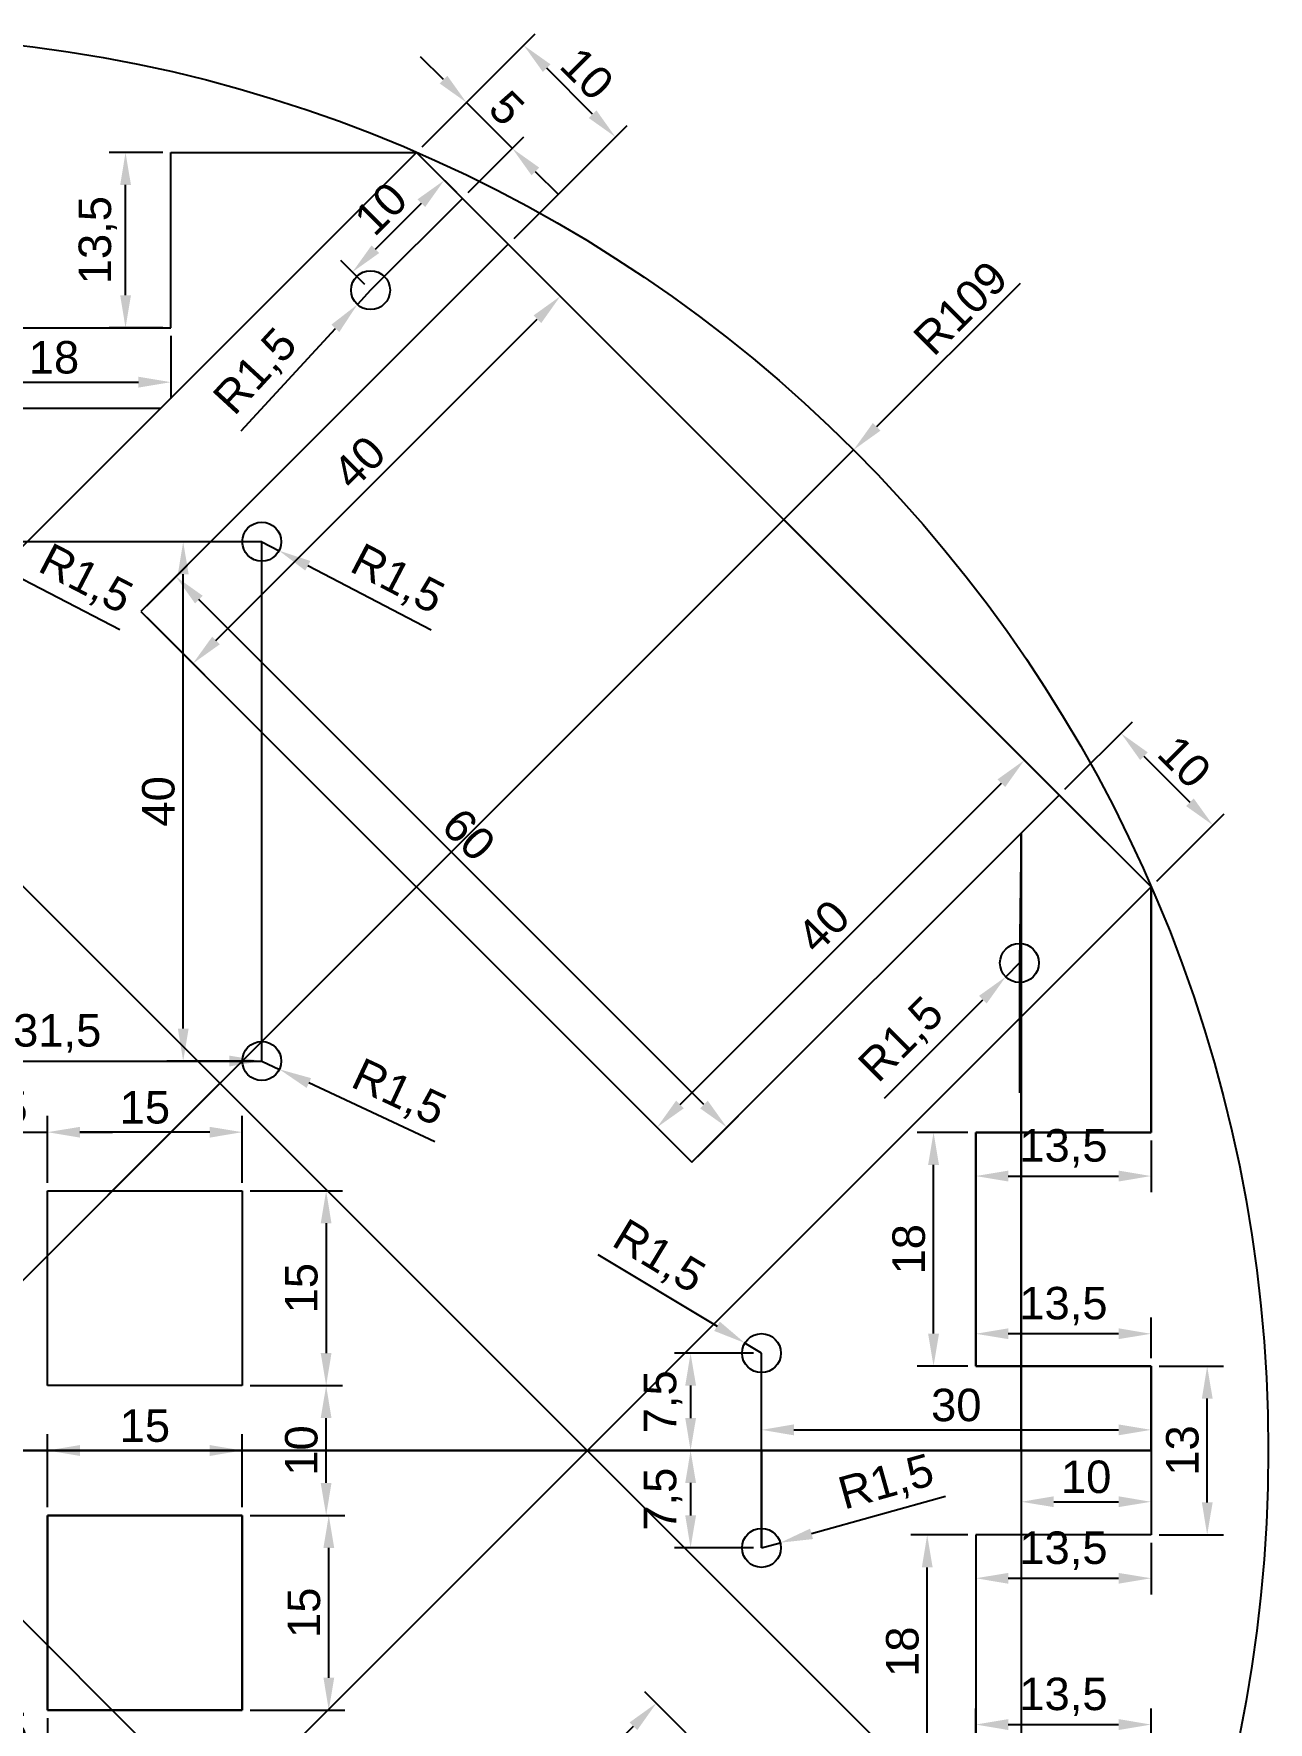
# Model space of a CAD drawing. Header units: millimetres. Extents: x -109 to 109, y -109 to 117.
# Drawn here: x 13.9 to 109, y -20.9 to 109.1 of the extents above; entities that cross this region are included whole.
import ezdxf

# ---------------------------------------------------------------- set-up
doc = ezdxf.new("R2010")
doc.units = ezdxf.units.MM
for name, color, linetype in [('Annotation', 2, 'Continuous'), ('Final', 1, 'Continuous'), ('Holes', 4, 'Continuous'), ('Plate', 7, 'Continuous')]:
    doc.layers.add(name, color=color, linetype=linetype)
doc.styles.get("Standard").update_dxf_attribs({"font": 'arial.ttf'})
doc.dimstyles.new('ISO-25', dxfattribs={"dimtxt": 2.5, "dimasz": 2.5, "dimexe": 1.25, "dimexo": 0.625, "dimtad": 1, "dimtxsty": 'Standard', "dimcen": 2.5, "dimadec": 0, "dimazin": 0, "dimtfac": 1, "dimtmove": 0, "dimatfit": 3, "dimfxl": 1, "dimarcsym": 0})

# ---------------------------------------------------------------- blocks, each defined once
blk = doc.blocks.new('*D1')
at = {"layer": 'Annotation', "color": 0, "lineweight": -2, "transparency": 16777216}
for p, q in [((85.86, -6.5), (81.49, -6.5)), ((82.74, -22), (82.74, -9)), ((85.86, -24.5), (81.49, -24.5))]:
    blk.add_line(p, q, dxfattribs=at)
at = {"layer": 'Annotation', "color": 0, "transparency": 16777216}
for points in [[(82.33, -9), (83.16, -9), (82.74, -6.5)], [(82.33, -22), (83.16, -22), (82.74, -24.5)]]:
    blk.add_solid(points, dxfattribs=at)
at = {"layer": 'Defpoints', "color": 0, "transparency": 16777216}
for p in [(82.74, -6.5), (86.48, -6.5), (86.48, -24.5)]:
    blk.add_point(p, dxfattribs=at)
at = {"layer": 'Annotation', "color": 0, "transparency": 16777216, "insert": (80.84, -15.5), "char_height": 2.5, "attachment_point": 5, "rotation": 90}
blk.add_mtext('18', dxfattribs=at)
blk = doc.blocks.new('*D2')
at = {"layer": 'Annotation', "color": 0, "lineweight": -2, "transparency": 16777216}
for p, q in [((86.48, -23.88), (86.48, -19.86)), ((99.98, -23.88), (99.98, -19.86)), ((88.98, -21.11), (97.48, -21.11))]:
    blk.add_line(p, q, dxfattribs=at)
at = {"layer": 'Annotation', "color": 0, "transparency": 16777216}
for points in [[(88.98, -20.69), (88.98, -21.53), (86.48, -21.11)], [(97.48, -20.69), (97.48, -21.53), (99.98, -21.11)]]:
    blk.add_solid(points, dxfattribs=at)
at = {"layer": 'Defpoints', "color": 0, "transparency": 16777216}
for p in [(99.98, -21.11), (86.48, -24.5), (99.98, -24.5)]:
    blk.add_point(p, dxfattribs=at)
at = {"layer": 'Annotation', "color": 0, "transparency": 16777216, "insert": (93.23, -18.98), "char_height": 2.5, "attachment_point": 5}
blk.add_mtext('13,5', dxfattribs=at)
blk = doc.blocks.new('*D3')
at = {"layer": 'Annotation', "color": 0, "lineweight": -2, "transparency": 16777216}
for p, q in [((86.48, -7.12), (86.48, -11.09)), ((99.98, -7.12), (99.98, -11.09)), ((88.98, -9.84), (97.48, -9.84))]:
    blk.add_line(p, q, dxfattribs=at)
at = {"layer": 'Annotation', "color": 0, "transparency": 16777216}
for points in [[(88.98, -9.43), (88.98, -10.26), (86.48, -9.84)], [(97.48, -9.43), (97.48, -10.26), (99.98, -9.84)]]:
    blk.add_solid(points, dxfattribs=at)
at = {"layer": 'Defpoints', "color": 0, "transparency": 16777216}
for p in [(86.48, -6.5), (99.98, -6.5), (99.98, -9.84)]:
    blk.add_point(p, dxfattribs=at)
at = {"layer": 'Annotation', "color": 0, "transparency": 16777216, "insert": (93.23, -7.72), "char_height": 2.5, "attachment_point": 5}
blk.add_mtext('13,5', dxfattribs=at)
blk = doc.blocks.new('*D4')
at = {"layer": 'Annotation', "color": 0, "lineweight": -2, "transparency": 16777216}
for p, q in [((100.61, 6.5), (105.55, 6.5)), ((104.3, -4), (104.3, 4)), ((100.61, -6.5), (105.55, -6.5))]:
    blk.add_line(p, q, dxfattribs=at)
at = {"layer": 'Annotation', "color": 0, "transparency": 16777216}
for points in [[(103.89, 4), (104.72, 4), (104.3, 6.5)], [(103.89, -4), (104.72, -4), (104.3, -6.5)]]:
    blk.add_solid(points, dxfattribs=at)
at = {"layer": 'Defpoints', "color": 0, "transparency": 16777216}
for p in [(99.98, 6.5), (104.3, 6.5), (99.98, -6.5)]:
    blk.add_point(p, dxfattribs=at)
at = {"layer": 'Annotation', "color": 0, "transparency": 16777216, "insert": (102.4, 0), "char_height": 2.5, "attachment_point": 5, "rotation": 90}
blk.add_mtext('13', dxfattribs=at)
blk = doc.blocks.new('*D5')
at = {"layer": 'Annotation', "color": 0, "lineweight": -2, "transparency": 16777216}
for p, q in [((86.48, 7.12), (86.48, 10.24)), ((99.98, 7.12), (99.98, 10.24)), ((97.48, 8.99), (88.98, 8.99))]:
    blk.add_line(p, q, dxfattribs=at)
at = {"layer": 'Annotation', "color": 0, "transparency": 16777216}
for points in [[(88.98, 9.41), (88.98, 8.58), (86.48, 8.99)], [(97.48, 9.41), (97.48, 8.58), (99.98, 8.99)]]:
    blk.add_solid(points, dxfattribs=at)
at = {"layer": 'Defpoints', "color": 0, "transparency": 16777216}
for p in [(86.48, 8.99), (86.48, 6.5), (99.98, 6.5)]:
    blk.add_point(p, dxfattribs=at)
at = {"layer": 'Annotation', "color": 0, "transparency": 16777216, "insert": (93.23, 11.12), "char_height": 2.5, "attachment_point": 5}
blk.add_mtext('13,5', dxfattribs=at)
blk = doc.blocks.new('*D6')
at = {"layer": 'Annotation', "color": 0, "lineweight": -2, "transparency": 16777216}
for p, q in [((85.86, 24.5), (81.98, 24.5)), ((83.23, 9), (83.23, 22)), ((85.86, 6.5), (81.98, 6.5))]:
    blk.add_line(p, q, dxfattribs=at)
at = {"layer": 'Annotation', "color": 0, "transparency": 16777216}
for points in [[(82.81, 22), (83.65, 22), (83.23, 24.5)], [(82.81, 9), (83.65, 9), (83.23, 6.5)]]:
    blk.add_solid(points, dxfattribs=at)
at = {"layer": 'Defpoints', "color": 0, "transparency": 16777216}
for p in [(83.23, 24.5), (86.48, 24.5), (86.48, 6.5)]:
    blk.add_point(p, dxfattribs=at)
at = {"layer": 'Annotation', "color": 0, "transparency": 16777216, "insert": (81.33, 15.5), "char_height": 2.5, "attachment_point": 5, "rotation": 90}
blk.add_mtext('18', dxfattribs=at)
blk = doc.blocks.new('*D7')
at = {"layer": 'Annotation', "color": 0, "lineweight": -2, "transparency": 16777216}
for p, q in [((86.48, 23.88), (86.48, 19.89)), ((99.98, 23.88), (99.98, 19.89)), ((88.98, 21.14), (97.48, 21.14))]:
    blk.add_line(p, q, dxfattribs=at)
at = {"layer": 'Annotation', "color": 0, "transparency": 16777216}
for points in [[(88.98, 21.56), (88.98, 20.72), (86.48, 21.14)], [(97.48, 21.56), (97.48, 20.72), (99.98, 21.14)]]:
    blk.add_solid(points, dxfattribs=at)
at = {"layer": 'Defpoints', "color": 0, "transparency": 16777216}
for p in [(86.48, 24.5), (99.98, 24.5), (99.98, 21.14)]:
    blk.add_point(p, dxfattribs=at)
at = {"layer": 'Annotation', "color": 0, "transparency": 16777216, "insert": (93.23, 23.27), "char_height": 2.5, "attachment_point": 5}
blk.add_mtext('13,5', dxfattribs=at)
blk = doc.blocks.new('*D8')
at = {"layer": 'Annotation', "color": 0, "lineweight": -2, "transparency": 16777216}
for p, q in [((64.18, -21.76), (61.01, -18.58)), ((42.45, -38.91), (60.12, -21.23)), ((42.97, -42.97), (39.79, -39.79))]:
    blk.add_line(p, q, dxfattribs=at)
at = {"layer": 'Annotation', "color": 0, "transparency": 16777216}
for points in [[(59.83, -20.94), (60.42, -21.53), (61.89, -19.46)], [(42.15, -38.61), (42.74, -39.2), (40.68, -40.68)]]:
    blk.add_solid(points, dxfattribs=at)
at = {"layer": 'Defpoints', "color": 0, "transparency": 16777216}
for p in [(61.89, -19.46), (64.63, -22.2), (43.41, -43.41)]:
    blk.add_point(p, dxfattribs=at)
at = {"layer": 'Annotation', "color": 0, "transparency": 16777216, "insert": (49.94, -28.73), "char_height": 2.5, "attachment_point": 5, "rotation": 45}
blk.add_mtext('30', dxfattribs=at)
blk = doc.blocks.new('*D14')
at = {"layer": 'Annotation', "color": 0, "lineweight": -2, "transparency": 16777216}
for p, q in [((89.9, 89.9), (78.84, 78.84)), ((0, 0), (77.07, 77.07))]:
    blk.add_line(p, q, dxfattribs=at)
at = {"layer": 'Annotation', "color": 0, "transparency": 16777216}
blk.add_solid([(78.55, 79.14), (79.14, 78.55), (77.07, 77.07)], dxfattribs=at)
at = {"layer": 'Defpoints', "color": 0, "transparency": 16777216}
for p in [(77.07, 77.07), (0, 0)]:
    blk.add_point(p, dxfattribs=at)
at = {"layer": 'Annotation', "color": 0, "transparency": 16777216, "insert": (85.31, 88), "char_height": 2.5, "attachment_point": 5, "rotation": 45}
blk.add_mtext('R109', dxfattribs=at)
blk = doc.blocks.new('*D30')
at = {"layer": 'Annotation', "color": 0, "lineweight": -2, "transparency": 16777216}
for p, q in [((23.88, 99.98), (19.76, 99.98)), ((21.01, 88.98), (21.01, 97.48)), ((23.88, 86.48), (19.76, 86.48))]:
    blk.add_line(p, q, dxfattribs=at)
at = {"layer": 'Annotation', "color": 0, "transparency": 16777216}
for points in [[(20.6, 97.48), (21.43, 97.48), (21.01, 99.98)], [(20.6, 88.98), (21.43, 88.98), (21.01, 86.48)]]:
    blk.add_solid(points, dxfattribs=at)
at = {"layer": 'Defpoints', "color": 0, "transparency": 16777216}
for p in [(21.01, 99.98), (24.5, 99.98), (24.5, 86.48)]:
    blk.add_point(p, dxfattribs=at)
at = {"layer": 'Annotation', "color": 0, "transparency": 16777216, "insert": (18.88, 93.23), "char_height": 2.5, "attachment_point": 5, "rotation": 90}
blk.add_mtext('13,5', dxfattribs=at)
blk = doc.blocks.new('*D31')
at = {"layer": 'Annotation', "color": 0, "lineweight": -2, "transparency": 16777216}
for p, q in [((6.5, 85.86), (6.5, 81.04)), ((24.5, 85.86), (24.5, 81.04)), ((9, 82.29), (22, 82.29))]:
    blk.add_line(p, q, dxfattribs=at)
at = {"layer": 'Annotation', "color": 0, "transparency": 16777216}
for points in [[(9, 82.71), (9, 81.87), (6.5, 82.29)], [(22, 82.71), (22, 81.87), (24.5, 82.29)]]:
    blk.add_solid(points, dxfattribs=at)
at = {"layer": 'Defpoints', "color": 0, "transparency": 16777216}
for p in [(6.5, 86.48), (24.5, 86.48), (24.5, 82.29)]:
    blk.add_point(p, dxfattribs=at)
at = {"layer": 'Annotation', "color": 0, "transparency": 16777216, "insert": (15.5, 84.19), "char_height": 2.5, "attachment_point": 5}
blk.add_mtext('18', dxfattribs=at)
blk = doc.blocks.new('*D35')
at = {"layer": 'Annotation', "color": 0, "lineweight": -2, "transparency": 16777216}
for p, q in [((45.49, 105.6), (43.72, 107.36)), ((43.85, 100.42), (48.14, 104.71)), ((47.26, 103.83), (50.8, 100.29)), ((47.39, 96.89), (51.68, 101.18)), ((52.56, 98.53), (54.33, 96.76))]:
    blk.add_line(p, q, dxfattribs=at)
at = {"layer": 'Annotation', "color": 0, "transparency": 16777216}
for points in [[(45.79, 105.89), (45.2, 105.3), (47.26, 103.83)], [(52.86, 98.82), (52.27, 98.23), (50.8, 100.29)]]:
    blk.add_solid(points, dxfattribs=at)
at = {"layer": 'Defpoints', "color": 0, "transparency": 16777216}
for p in [(50.8, 100.29), (43.41, 99.98), (46.95, 96.45)]:
    blk.add_point(p, dxfattribs=at)
at = {"layer": 'Annotation', "color": 0, "transparency": 16777216, "insert": (50.37, 103.4), "char_height": 2.5, "attachment_point": 5, "rotation": 315}
blk.add_mtext('5', dxfattribs=at)
blk = doc.blocks.new('*D36')
at = {"layer": 'Annotation', "color": 0, "lineweight": -2, "transparency": 16777216}
for p, q in [((46.51, 96.89), (44.67, 98.72)), ((40.25, 92.54), (43.79, 96.07)), ((39.44, 89.82), (37.6, 91.65))]:
    blk.add_line(p, q, dxfattribs=at)
at = {"layer": 'Annotation', "color": 0, "transparency": 16777216}
for points in [[(43.49, 96.37), (44.08, 95.78), (45.55, 97.84)], [(39.96, 92.83), (40.55, 92.24), (38.48, 90.77)]]:
    blk.add_solid(points, dxfattribs=at)
at = {"layer": 'Defpoints', "color": 0, "transparency": 16777216}
for p in [(45.55, 97.84), (46.95, 96.45), (39.88, 89.37)]:
    blk.add_point(p, dxfattribs=at)
at = {"layer": 'Annotation', "color": 0, "transparency": 16777216, "insert": (40.67, 95.65), "char_height": 2.5, "attachment_point": 5, "rotation": 45}
blk.add_mtext('10', dxfattribs=at)
blk = doc.blocks.new('*D37')
at = {"layer": 'Annotation', "color": 0, "lineweight": -2, "transparency": 16777216}
for p, q in [((22.64, 65.07), (25.77, 68.2)), ((65.54, 26.65), (26.65, 65.54)), ((65.07, 22.64), (68.2, 25.77))]:
    blk.add_line(p, q, dxfattribs=at)
at = {"layer": 'Annotation', "color": 0, "transparency": 16777216}
for points in [[(26.95, 65.84), (26.36, 65.25), (24.89, 67.31)], [(65.84, 26.95), (65.25, 26.36), (67.31, 24.89)]]:
    blk.add_solid(points, dxfattribs=at)
at = {"layer": 'Defpoints', "color": 0, "transparency": 16777216}
for p in [(24.89, 67.31), (22.2, 64.63), (64.63, 22.2)]:
    blk.add_point(p, dxfattribs=at)
at = {"layer": 'Annotation', "color": 0, "transparency": 16777216, "insert": (47.44, 47.44), "char_height": 2.5, "attachment_point": 5, "rotation": 315}
blk.add_mtext('60', dxfattribs=at)
blk = doc.blocks.new('*D38')
at = {"layer": 'Annotation', "color": 0, "lineweight": -2, "transparency": 16777216}
for p, q in [((92.47, 50.93), (89.34, 54.05)), ((63.71, 26.65), (88.46, 51.4)), ((64.18, 22.64), (61.06, 25.77))]:
    blk.add_line(p, q, dxfattribs=at)
at = {"layer": 'Annotation', "color": 0, "transparency": 16777216}
for points in [[(88.16, 51.7), (88.75, 51.11), (90.22, 53.17)], [(63.41, 26.95), (64, 26.36), (61.94, 24.89)]]:
    blk.add_solid(points, dxfattribs=at)
at = {"layer": 'Defpoints', "color": 0, "transparency": 16777216}
for p in [(90.22, 53.17), (92.91, 50.48), (64.63, 22.2)]:
    blk.add_point(p, dxfattribs=at)
at = {"layer": 'Annotation', "color": 0, "transparency": 16777216, "insert": (74.74, 40.37), "char_height": 2.5, "attachment_point": 5, "rotation": 45}
blk.add_mtext('40', dxfattribs=at)
blk = doc.blocks.new('*D39')
at = {"layer": 'Annotation', "color": 0, "lineweight": -2, "transparency": 16777216}
for p, q in [((50.93, 92.47), (55.37, 88.02)), ((27.97, 62.39), (52.72, 87.14)), ((22.64, 64.18), (27.09, 59.74))]:
    blk.add_line(p, q, dxfattribs=at)
at = {"layer": 'Annotation', "color": 0, "transparency": 16777216}
for points in [[(52.43, 87.43), (53.02, 86.84), (54.49, 88.91)], [(27.68, 62.68), (28.27, 62.1), (26.2, 60.62)]]:
    blk.add_solid(points, dxfattribs=at)
at = {"layer": 'Defpoints', "color": 0, "transparency": 16777216}
for p in [(50.48, 92.91), (54.49, 88.91), (22.2, 64.63)]:
    blk.add_point(p, dxfattribs=at)
at = {"layer": 'Annotation', "color": 0, "transparency": 16777216, "insert": (39, 76.11), "char_height": 2.5, "attachment_point": 5, "rotation": 45}
blk.add_mtext('40', dxfattribs=at)
blk = doc.blocks.new('*D40')
at = {"layer": 'Annotation', "color": 0, "lineweight": -2, "transparency": 16777216}
for p, q in [((93.35, 50.93), (98.55, 56.12)), ((99.43, 53.47), (102.97, 49.94)), ((100.42, 43.85), (105.62, 49.05))]:
    blk.add_line(p, q, dxfattribs=at)
at = {"layer": 'Annotation', "color": 0, "transparency": 16777216}
for points in [[(99.73, 53.77), (99.14, 53.18), (97.67, 55.24)], [(103.26, 50.23), (102.67, 49.64), (104.74, 48.17)]]:
    blk.add_solid(points, dxfattribs=at)
at = {"layer": 'Defpoints', "color": 0, "transparency": 16777216}
for p in [(92.91, 50.48), (104.74, 48.17), (99.98, 43.41)]:
    blk.add_point(p, dxfattribs=at)
at = {"layer": 'Annotation', "color": 0, "transparency": 16777216, "insert": (102.55, 53.05), "char_height": 2.5, "attachment_point": 5, "rotation": 315}
blk.add_mtext('10', dxfattribs=at)
blk = doc.blocks.new('*D41')
at = {"layer": 'Annotation', "color": 0, "lineweight": -2, "transparency": 16777216}
for p, q in [((43.85, 100.42), (52.56, 109.13)), ((56.98, 102.94), (53.44, 106.47)), ((50.93, 93.35), (59.63, 102.06))]:
    blk.add_line(p, q, dxfattribs=at)
at = {"layer": 'Annotation', "color": 0, "transparency": 16777216}
for points in [[(53.74, 106.77), (53.15, 106.18), (51.67, 108.24)], [(57.27, 103.23), (56.68, 102.64), (58.74, 101.17)]]:
    blk.add_solid(points, dxfattribs=at)
at = {"layer": 'Defpoints', "color": 0, "transparency": 16777216}
for p in [(51.67, 108.24), (43.41, 99.98), (50.48, 92.91)]:
    blk.add_point(p, dxfattribs=at)
at = {"layer": 'Annotation', "color": 0, "transparency": 16777216, "insert": (56.55, 106.05), "char_height": 2.5, "attachment_point": 5, "rotation": 315}
blk.add_mtext('10', dxfattribs=at)
blk = doc.blocks.new('*D60')
at = {"layer": 'Annotation', "color": 0, "lineweight": -2, "transparency": 16777216}
for p, q in [((39.88, 89.37), (38.86, 88.27)), ((29.91, 78.55), (37.17, 86.43))]:
    blk.add_line(p, q, dxfattribs=at)
at = {"layer": 'Annotation', "color": 0, "transparency": 16777216}
blk.add_solid([(36.86, 86.72), (37.47, 86.15), (38.86, 88.27)], dxfattribs=at)
at = {"layer": 'Defpoints', "color": 0, "transparency": 16777216}
for p in [(39.88, 89.37), (38.86, 88.27)]:
    blk.add_point(p, dxfattribs=at)
at = {"layer": 'Annotation', "color": 0, "transparency": 16777216, "insert": (31.13, 83.02), "char_height": 2.5, "attachment_point": 5, "rotation": 47.3454}
blk.add_mtext('R1,5', dxfattribs=at)
blk = doc.blocks.new('*D61')
at = {"layer": 'Annotation', "color": 0, "lineweight": -2, "transparency": 16777216}
for p, q in [((15, 20.62), (15, 25.77)), ((30, 20.62), (30, 25.77)), ((27.5, 24.52), (17.5, 24.52))]:
    blk.add_line(p, q, dxfattribs=at)
at = {"layer": 'Annotation', "color": 0, "transparency": 16777216}
for points in [[(17.5, 24.93), (17.5, 24.1), (15, 24.52)], [(27.5, 24.93), (27.5, 24.1), (30, 24.52)]]:
    blk.add_solid(points, dxfattribs=at)
at = {"layer": 'Defpoints', "color": 0, "transparency": 16777216}
for p in [(15, 24.52), (15, 20), (30, 20)]:
    blk.add_point(p, dxfattribs=at)
at = {"layer": 'Annotation', "color": 0, "transparency": 16777216, "insert": (22.5, 26.42), "char_height": 2.5, "attachment_point": 5}
blk.add_mtext('15', dxfattribs=at)
blk = doc.blocks.new('*D62')
at = {"layer": 'Annotation', "color": 0, "lineweight": -2, "transparency": 16777216}
for p, q in [((30.62, 20), (37.71, 20)), ((36.46, 17.5), (36.46, 7.5)), ((30.62, 5), (37.71, 5))]:
    blk.add_line(p, q, dxfattribs=at)
at = {"layer": 'Annotation', "color": 0, "transparency": 16777216}
for points in [[(36.04, 17.5), (36.87, 17.5), (36.46, 20)], [(36.04, 7.5), (36.87, 7.5), (36.46, 5)]]:
    blk.add_solid(points, dxfattribs=at)
at = {"layer": 'Defpoints', "color": 0, "transparency": 16777216}
for p in [(30, 20), (30, 5), (36.46, 5)]:
    blk.add_point(p, dxfattribs=at)
at = {"layer": 'Annotation', "color": 0, "transparency": 16777216, "insert": (34.56, 12.5), "char_height": 2.5, "attachment_point": 5, "rotation": 90}
blk.add_mtext('15', dxfattribs=at)
blk = doc.blocks.new('*D63')
at = {"layer": 'Annotation', "color": 0, "lineweight": -2, "transparency": 16777216}
for p, q in [((15, -4.37), (15, 1.25)), ((17.5, 0), (27.5, 0)), ((30, -4.37), (30, 1.25))]:
    blk.add_line(p, q, dxfattribs=at)
at = {"layer": 'Annotation', "color": 0, "transparency": 16777216}
for points in [[(17.5, 0.42), (17.5, -0.42), (15, 0)], [(27.5, 0.42), (27.5, -0.42), (30, 0)]]:
    blk.add_solid(points, dxfattribs=at)
at = {"layer": 'Defpoints', "color": 0, "transparency": 16777216}
for p in [(30, 0), (15, -5), (30, -5)]:
    blk.add_point(p, dxfattribs=at)
at = {"layer": 'Annotation', "color": 0, "transparency": 16777216, "insert": (22.5, 1.9), "char_height": 2.5, "attachment_point": 5}
blk.add_mtext('15', dxfattribs=at)
blk = doc.blocks.new('*D64')
at = {"layer": 'Annotation', "color": 0, "lineweight": -2, "transparency": 16777216}
for p, q in [((30.62, -5), (37.91, -5)), ((36.66, -17.5), (36.66, -7.5)), ((30.62, -20), (37.91, -20))]:
    blk.add_line(p, q, dxfattribs=at)
at = {"layer": 'Annotation', "color": 0, "transparency": 16777216}
for points in [[(36.25, -7.5), (37.08, -7.5), (36.66, -5)], [(36.25, -17.5), (37.08, -17.5), (36.66, -20)]]:
    blk.add_solid(points, dxfattribs=at)
at = {"layer": 'Defpoints', "color": 0, "transparency": 16777216}
for p in [(30, -5), (36.66, -5), (30, -20)]:
    blk.add_point(p, dxfattribs=at)
at = {"layer": 'Annotation', "color": 0, "transparency": 16777216, "insert": (34.76, -12.5), "char_height": 2.5, "attachment_point": 5, "rotation": 90}
blk.add_mtext('15', dxfattribs=at)
blk = doc.blocks.new('*D71')
at = {"layer": 'Annotation', "color": 0, "lineweight": -2, "transparency": 16777216}
for p, q in [((10, 20.62), (10, 25.77)), ((15, 20.62), (15, 25.77)), ((7.5, 24.52), (5, 24.52)), ((10, 24.52), (15, 24.52)), ((17.5, 24.52), (20, 24.52))]:
    blk.add_line(p, q, dxfattribs=at)
at = {"layer": 'Annotation', "color": 0, "transparency": 16777216}
for points in [[(7.5, 24.93), (7.5, 24.1), (10, 24.52)], [(17.5, 24.93), (17.5, 24.1), (15, 24.52)]]:
    blk.add_solid(points, dxfattribs=at)
at = {"layer": 'Defpoints', "color": 0, "transparency": 16777216}
for p in [(15, 24.52), (10, 20), (15, 20)]:
    blk.add_point(p, dxfattribs=at)
at = {"layer": 'Annotation', "color": 0, "transparency": 16777216, "insert": (12.5, 26.41), "char_height": 2.5, "attachment_point": 5}
blk.add_mtext('5', dxfattribs=at)
blk = doc.blocks.new('*D72')
at = {"layer": 'Annotation', "color": 0, "lineweight": -2, "transparency": 16777216}
for p, q in [((10, -20.62), (10, -24.6)), ((15, -20.62), (15, -24.6)), ((7.5, -23.35), (5, -23.35)), ((10, -23.35), (15, -23.35)), ((17.5, -23.35), (20, -23.35))]:
    blk.add_line(p, q, dxfattribs=at)
at = {"layer": 'Annotation', "color": 0, "transparency": 16777216}
for points in [[(7.5, -22.93), (7.5, -23.76), (10, -23.35)], [(17.5, -22.93), (17.5, -23.76), (15, -23.35)]]:
    blk.add_solid(points, dxfattribs=at)
at = {"layer": 'Defpoints', "color": 0, "transparency": 16777216}
for p in [(10, -20), (15, -20), (15, -23.35)]:
    blk.add_point(p, dxfattribs=at)
at = {"layer": 'Annotation', "color": 0, "transparency": 16777216, "insert": (12.5, -21.45), "char_height": 2.5, "attachment_point": 5}
blk.add_mtext('5', dxfattribs=at)
blk = doc.blocks.new('*D76')
at = {"layer": 'Annotation', "color": 0, "lineweight": -2, "transparency": 16777216}
for p, q in [((30.62, 5), (37.71, 5)), ((36.46, -2.5), (36.46, 2.5)), ((30.62, -5), (37.71, -5))]:
    blk.add_line(p, q, dxfattribs=at)
at = {"layer": 'Annotation', "color": 0, "transparency": 16777216}
for points in [[(36.04, 2.5), (36.87, 2.5), (36.46, 5)], [(36.04, -2.5), (36.87, -2.5), (36.46, -5)]]:
    blk.add_solid(points, dxfattribs=at)
at = {"layer": 'Defpoints', "color": 0, "transparency": 16777216}
for p in [(30, 5), (36.46, 5), (30, -5)]:
    blk.add_point(p, dxfattribs=at)
at = {"layer": 'Annotation', "color": 0, "transparency": 16777216, "insert": (34.56, 0), "char_height": 2.5, "attachment_point": 5, "rotation": 90}
blk.add_mtext('10', dxfattribs=at)
blk = doc.blocks.new('*D99')
at = {"layer": 'Annotation', "color": 0, "lineweight": -2, "transparency": 16777216}
for p, q in [((89.85, 37.56), (88.79, 36.49)), ((79.46, 27.14), (87.02, 34.72))]:
    blk.add_line(p, q, dxfattribs=at)
at = {"layer": 'Annotation', "color": 0, "transparency": 16777216}
blk.add_solid([(86.73, 35.02), (87.32, 34.43), (88.79, 36.49)], dxfattribs=at)
at = {"layer": 'Defpoints', "color": 0, "transparency": 16777216}
for p in [(88.79, 36.49), (89.85, 37.56)]:
    blk.add_point(p, dxfattribs=at)
at = {"layer": 'Annotation', "color": 0, "transparency": 16777216, "insert": (80.85, 31.55), "char_height": 2.5, "attachment_point": 5, "rotation": 45.0955}
blk.add_mtext('R1,5', dxfattribs=at)
blk = doc.blocks.new('*D108')
at = {"layer": 'Annotation', "color": 0, "lineweight": -2, "transparency": 16777216}
for p, q in [((0, 30.62), (0, 31.25)), ((31.5, 30.62), (31.5, 31.25)), ((2.5, 30), (29, 30))]:
    blk.add_line(p, q, dxfattribs=at)
at = {"layer": 'Annotation', "color": 0, "transparency": 16777216}
for points in [[(2.5, 30.42), (2.5, 29.58), (0, 30)], [(29, 30.42), (29, 29.58), (31.5, 30)]]:
    blk.add_solid(points, dxfattribs=at)
at = {"layer": 'Defpoints', "color": 0, "transparency": 16777216}
for p in [(0, 30), (31.5, 30), (31.5, 30)]:
    blk.add_point(p, dxfattribs=at)
at = {"layer": 'Annotation', "color": 0, "transparency": 16777216, "insert": (15.75, 32.13), "char_height": 2.5, "attachment_point": 5}
blk.add_mtext('31,5', dxfattribs=at)
blk = doc.blocks.new('*D110')
at = {"layer": 'Annotation', "color": 0, "lineweight": -2, "transparency": 16777216}
for p, q in [((31.5, 30), (32.86, 29.36)), ((44.83, 23.77), (35.12, 28.31))]:
    blk.add_line(p, q, dxfattribs=at)
at = {"layer": 'Annotation', "color": 0, "transparency": 16777216}
blk.add_solid([(35.3, 28.68), (34.95, 27.93), (32.86, 29.36)], dxfattribs=at)
at = {"layer": 'Defpoints', "color": 0, "transparency": 16777216}
for p in [(31.5, 30), (32.86, 29.36)]:
    blk.add_point(p, dxfattribs=at)
at = {"layer": 'Annotation', "color": 0, "transparency": 16777216, "insert": (42.01, 27.43), "char_height": 2.5, "attachment_point": 5, "rotation": 334.9332}
blk.add_mtext('R1,5', dxfattribs=at)
blk = doc.blocks.new('*D112')
at = {"layer": 'Annotation', "color": 0, "lineweight": -2, "transparency": 16777216}
for p, q in [((30.88, 70), (24.2, 70)), ((25.45, 32.5), (25.45, 67.5)), ((30.88, 30), (24.2, 30))]:
    blk.add_line(p, q, dxfattribs=at)
at = {"layer": 'Annotation', "color": 0, "transparency": 16777216}
for points in [[(25.04, 67.5), (25.87, 67.5), (25.45, 70)], [(25.04, 32.5), (25.87, 32.5), (25.45, 30)]]:
    blk.add_solid(points, dxfattribs=at)
at = {"layer": 'Defpoints', "color": 0, "transparency": 16777216}
for p in [(25.45, 70), (31.5, 70), (31.5, 30)]:
    blk.add_point(p, dxfattribs=at)
at = {"layer": 'Annotation', "color": 0, "transparency": 16777216, "insert": (23.55, 50), "char_height": 2.5, "attachment_point": 5, "rotation": 90}
blk.add_mtext('40', dxfattribs=at)
blk = doc.blocks.new('*D115')
at = {"layer": 'Annotation', "color": 0, "lineweight": -2, "transparency": 16777216}
for p, q in [((31.5, 70), (32.83, 69.31)), ((44.54, 63.19), (35.05, 68.15))]:
    blk.add_line(p, q, dxfattribs=at)
at = {"layer": 'Annotation', "color": 0, "transparency": 16777216}
blk.add_solid([(35.24, 68.52), (34.85, 67.78), (32.83, 69.31)], dxfattribs=at)
at = {"layer": 'Defpoints', "color": 0, "transparency": 16777216}
for p in [(31.5, 70), (32.83, 69.31)]:
    blk.add_point(p, dxfattribs=at)
at = {"layer": 'Annotation', "color": 0, "transparency": 16777216, "insert": (41.89, 66.98), "char_height": 2.5, "attachment_point": 5, "rotation": 332.4289}
blk.add_mtext('R1,5', dxfattribs=at)
blk = doc.blocks.new('*D119')
at = {"layer": 'Annotation', "color": 0, "lineweight": -2, "transparency": 16777216}
for p, q in [((89.98, -0.62), (89.98, -5.2)), ((99.98, -0.62), (99.98, -5.2)), ((92.48, -3.95), (97.48, -3.95))]:
    blk.add_line(p, q, dxfattribs=at)
at = {"layer": 'Annotation', "color": 0, "transparency": 16777216}
for points in [[(92.48, -3.53), (92.48, -4.36), (89.98, -3.95)], [(97.48, -3.53), (97.48, -4.36), (99.98, -3.95)]]:
    blk.add_solid(points, dxfattribs=at)
at = {"layer": 'Defpoints', "color": 0, "transparency": 16777216}
for p in [(89.98, 0), (99.98, 0), (99.98, -3.95)]:
    blk.add_point(p, dxfattribs=at)
at = {"layer": 'Annotation', "color": 0, "transparency": 16777216, "insert": (94.98, -2.04), "char_height": 2.5, "attachment_point": 5}
blk.add_mtext('10', dxfattribs=at)
blk = doc.blocks.new('*D122')
at = {"layer": 'Annotation', "color": 0, "lineweight": -2, "transparency": 16777216}
for p, q in [((69.98, 0.62), (69.98, 2.84)), ((99.98, 0.62), (99.98, 2.84)), ((72.48, 1.59), (97.48, 1.59))]:
    blk.add_line(p, q, dxfattribs=at)
at = {"layer": 'Annotation', "color": 0, "transparency": 16777216}
for points in [[(72.48, 2.01), (72.48, 1.17), (69.98, 1.59)], [(97.48, 2.01), (97.48, 1.17), (99.98, 1.59)]]:
    blk.add_solid(points, dxfattribs=at)
at = {"layer": 'Defpoints', "color": 0, "transparency": 16777216}
for p in [(99.98, 1.59), (69.98, 0), (99.98, 0)]:
    blk.add_point(p, dxfattribs=at)
at = {"layer": 'Annotation', "color": 0, "transparency": 16777216, "insert": (84.98, 3.49), "char_height": 2.5, "attachment_point": 5}
blk.add_mtext('30', dxfattribs=at)
blk = doc.blocks.new('*D128')
at = {"layer": 'Annotation', "color": 0, "lineweight": -2, "transparency": 16777216}
for p, q in [((57.39, 15.11), (66.56, 9.57)), ((69.98, 7.5), (68.7, 8.28))]:
    blk.add_line(p, q, dxfattribs=at)
at = {"layer": 'Annotation', "color": 0, "transparency": 16777216}
blk.add_solid([(66.77, 9.93), (66.34, 9.21), (68.7, 8.28)], dxfattribs=at)
at = {"layer": 'Defpoints', "color": 0, "transparency": 16777216}
for p in [(68.7, 8.28), (69.98, 7.5)]:
    blk.add_point(p, dxfattribs=at)
at = {"layer": 'Annotation', "color": 0, "transparency": 16777216, "insert": (62.01, 14.81), "char_height": 2.5, "attachment_point": 5, "rotation": 328.8398}
blk.add_mtext('R1,5', dxfattribs=at)
blk = doc.blocks.new('*D129')
at = {"layer": 'Annotation', "color": 0, "lineweight": -2, "transparency": 16777216}
for p, q in [((84.15, -3.54), (73.83, -6.42)), ((69.98, -7.5), (71.43, -7.1))]:
    blk.add_line(p, q, dxfattribs=at)
at = {"layer": 'Annotation', "color": 0, "transparency": 16777216}
blk.add_solid([(73.72, -6.02), (73.95, -6.82), (71.43, -7.1)], dxfattribs=at)
at = {"layer": 'Defpoints', "color": 0, "transparency": 16777216}
for p in [(69.98, -7.5), (71.43, -7.1)]:
    blk.add_point(p, dxfattribs=at)
at = {"layer": 'Annotation', "color": 0, "transparency": 16777216, "insert": (79.62, -2.59), "char_height": 2.5, "attachment_point": 5, "rotation": 15.6336}
blk.add_mtext('R1,5', dxfattribs=at)
blk = doc.blocks.new('*D130')
at = {"layer": 'Annotation', "color": 0, "lineweight": -2, "transparency": 16777216}
for p, q in [((69.36, 0), (63.27, 0)), ((64.52, -2.5), (64.52, -5)), ((69.36, -7.5), (63.27, -7.5))]:
    blk.add_line(p, q, dxfattribs=at)
at = {"layer": 'Annotation', "color": 0, "transparency": 16777216}
for points in [[(64.11, -2.5), (64.94, -2.5), (64.52, 0)], [(64.11, -5), (64.94, -5), (64.52, -7.5)]]:
    blk.add_solid(points, dxfattribs=at)
at = {"layer": 'Defpoints', "color": 0, "transparency": 16777216}
for p in [(69.98, 0), (64.52, -7.5), (69.98, -7.5)]:
    blk.add_point(p, dxfattribs=at)
at = {"layer": 'Annotation', "color": 0, "transparency": 16777216, "insert": (62.4, -3.75), "char_height": 2.5, "attachment_point": 5, "rotation": 90}
blk.add_mtext('7,5', dxfattribs=at)
blk = doc.blocks.new('*D131')
at = {"layer": 'Annotation', "color": 0, "lineweight": -2, "transparency": 16777216}
for p, q in [((69.36, 7.5), (63.27, 7.5)), ((64.52, 5), (64.52, 2.5)), ((69.36, 0), (63.27, 0))]:
    blk.add_line(p, q, dxfattribs=at)
at = {"layer": 'Annotation', "color": 0, "transparency": 16777216}
for points in [[(64.11, 5), (64.94, 5), (64.52, 7.5)], [(64.11, 2.5), (64.94, 2.5), (64.52, 0)]]:
    blk.add_solid(points, dxfattribs=at)
at = {"layer": 'Defpoints', "color": 0, "transparency": 16777216}
for p in [(69.98, 7.5), (64.52, 0), (69.98, 0)]:
    blk.add_point(p, dxfattribs=at)
at = {"layer": 'Annotation', "color": 0, "transparency": 16777216, "insert": (62.4, 3.75), "char_height": 2.5, "attachment_point": 5, "rotation": 90}
blk.add_mtext('7,5', dxfattribs=at)
blk = doc.blocks.new('*D146')
at = {"layer": 'Annotation', "color": 0, "lineweight": -2, "transparency": 16777216}
for p, q in [((7.5, 69.98), (8.83, 69.29)), ((20.56, 63.21), (11.05, 68.14))]:
    blk.add_line(p, q, dxfattribs=at)
at = {"layer": 'Annotation', "color": 0, "transparency": 16777216}
blk.add_solid([(11.24, 68.51), (10.86, 67.77), (8.83, 69.29)], dxfattribs=at)
at = {"layer": 'Defpoints', "color": 0, "transparency": 16777216}
for p in [(7.5, 69.98), (8.83, 69.29)]:
    blk.add_point(p, dxfattribs=at)
at = {"layer": 'Annotation', "color": 0, "transparency": 16777216, "insert": (17.89, 66.99), "char_height": 2.5, "attachment_point": 5, "rotation": 332.5845}
blk.add_mtext('R1,5', dxfattribs=at)

msp = doc.modelspace()

# ---------------------------------------------------------------- linework, layer by layer
at = {"layer": 'Final'}
for p, q in [((24.5, 86.482), (24.5, 99.982)), ((24.5, 99.982), (43.413, 99.982)), ((43.413, 99.982), (99.982, 43.413)), ((6.5, 86.482), (24.5, 86.482)), ((99.982, 43.413), (99.982, 24.5)), ((99.982, 24.5), (86.482, 24.5)), ((86.482, 24.5), (86.482, 6.5)), ((15, 5), (15, 20)), ((15, 20), (30, 20)), ((30, 20), (30, 5)), ((86.482, 6.5), (99.982, 6.5)), ((99.982, 6.5), (99.982, -6.5)), ((30, 5), (15, 5)), ((30, -5), (15, -5)), ((15, -5), (15, -20)), ((30, -20), (30, -5)), ((99.982, -6.5), (86.482, -6.5)), ((86.482, -6.5), (86.482, -24.5)), ((15, -20), (30, -20))]:
    msp.add_line(p, q, dxfattribs=at)
for centre in [(39.877, 89.375), (31.5, 70), (89.846, 37.556), (31.5, 30), (69.982, 7.5), (69.982, -7.5)]:
    msp.add_circle(centre, 1.5, dxfattribs=at)
at = {"layer": 'Holes'}
for p, q in [((46.949, 96.446), (39.877, 89.375)), ((31.5, 70), (-31.5, 70)), ((31.5, 30), (31.5, 70)), ((89.982, 47.555), (89.846, 37.556)), ((89.982, 0), (89.982, 47.555)), ((89.982, 47.555), (89.982, -47.555)), ((89.846, 37.556), (89.846, 27.556)), ((-31.5, 30), (31.5, 30)), ((15, 5), (15, 20)), ((15, 20), (30, 20)), ((30, 20), (30, 5)), ((69.982, -7.5), (69.982, 7.5)), ((30, 5), (15, 5)), ((0, 0), (99.982, 0)), ((99.982, 0), (69.982, 0)), ((69.982, 0), (69.982, -7.5)), ((99.982, 0), (89.982, 0)), ((15, -5), (30, -5)), ((15, -20), (15, -5)), ((30, -5), (30, -20)), ((30, -20), (15, -20))]:
    msp.add_line(p, q, dxfattribs=at)
for centre in [(39.877, 89.375), (31.5, 70), (89.846, 37.556), (31.5, 30), (69.982, 7.5), (69.982, -7.5)]:
    msp.add_circle(centre, 1.5, dxfattribs=at)
at = {"layer": 'Plate'}
for p, q in [((-99.982, -43.413), (43.413, 99.982)), ((-43.413, 99.982), (99.982, -43.413)), ((43.413, 99.982), (23.7, 80.269)), ((24.5, 86.482), (24.5, 99.982)), ((24.5, 99.982), (43.413, 99.982)), ((43.413, 99.982), (50.484, 92.91)), ((50.484, 92.91), (22.2, 64.626)), ((50.484, 92.91), (92.91, 50.484)), ((6.5, 86.482), (24.5, 86.482)), ((-23.708, 80.277), (23.708, 80.277)), ((-77.075, -77.075), (77.075, 77.075)), ((22.2, 64.626), (64.626, 22.2)), ((64.626, 22.2), (92.91, 50.484)), ((92.91, 50.484), (99.982, 43.413)), ((99.982, 43.413), (-43.413, -99.982)), ((99.982, 24.5), (99.982, 43.413)), ((0, 0), (28.284, 28.284)), ((86.482, 6.5), (86.482, 24.5)), ((86.482, 24.5), (99.982, 24.5)), ((99.982, 6.5), (86.482, 6.5)), ((99.982, 0), (99.982, 6.5)), ((99.982, 6.5), (99.982, -6.5)), ((99.982, 0), (-99.982, 0)), ((0, 0), (77.075, -77.075)), ((99.982, -6.5), (86.482, -6.5)), ((86.482, -6.5), (86.482, -24.5))]:
    msp.add_line(p, q, dxfattribs=at)
msp.add_circle((0, 0), 109, dxfattribs=at)

# ---------------------------------------------------------------- dimensions: what is measured, and where the dimension line sits
at = {"layer": 'Annotation'}
for p1, p2, distance, picture, middle in [((50.484, 92.91), (43.413, 99.982), -11.683, '*D41', (56.554, 106.051)), ((43.413, 99.982), (46.949, 96.446), 5.44, '*D35', (50.368, 103.401)), ((24.5, 86.482), (24.5, 99.982), 3.488, '*D30', (18.885, 93.232)), ((39.877, 89.375), (46.949, 96.446), 1.972, '*D36', (40.674, 95.65)), ((22.2, 64.626), (50.484, 92.91), -5.663, '*D39', (39.002, 76.109)), ((6.5, 86.482), (24.5, 86.482), -4.191, '*D31', (15.5, 84.192)), ((31.5, 30), (31.5, 70), 6.047, '*D112', (23.551, 50)), ((64.626, 22.2), (22.2, 64.626), -3.799, '*D37', (47.444, 47.444)), ((92.91, 50.484), (99.982, 43.413), 6.724, '*D40', (102.545, 53.048)), ((64.626, 22.2), (92.91, 50.484), 3.799, '*D38', (74.738, 40.373)), ((0, 30), (31.5, 30), 0, '*D108', (15.75, 32.127)), ((10, 20), (15, 20), 4.516, '*D71', (12.5, 26.413)), ((30, 20), (15, 20), -4.516, '*D61', (22.5, 26.418)), ((86.482, 24.5), (99.982, 24.5), -3.361, '*D7', (93.232, 23.267)), ((86.482, 6.5), (86.482, 24.5), 3.251, '*D6', (81.329, 15.5)), ((30, 20), (30, 5), 6.457, '*D62', (34.556, 12.5)), ((99.982, 6.5), (86.482, 6.5), -2.493, '*D5', (93.232, 11.12)), ((69.982, 7.5), (69.982, 0), -5.458, '*D131', (62.401, 3.75)), ((99.982, -6.5), (99.982, 6.5), -4.323, '*D4', (102.403, 0)), ((30, -5), (30, 5), -6.457, '*D76', (34.556, 0)), ((69.982, 0), (99.982, 0), 1.589, '*D122', (84.982, 3.491)), ((15, -5), (30, -5), 5, '*D63', (22.5, 1.901)), ((69.982, 0), (69.982, -7.5), -5.458, '*D130', (62.401, -3.75)), ((89.982, 0), (99.982, 0), -3.945, '*D119', (94.982, -2.044)), ((30, -20), (30, -5), -6.662, '*D64', (34.761, -12.5)), ((86.482, -24.5), (86.482, -6.5), 3.738, '*D1', (80.842, -15.5)), ((86.482, -6.5), (99.982, -6.5), -3.344, '*D3', (93.232, -7.716)), ((86.482, -24.5), (99.982, -24.5), 3.39, '*D2', (93.232, -18.982)), ((43.413, -43.413), (64.626, -22.2), 3.869, '*D8', (49.939, -28.726)), ((10, -20), (15, -20), -3.348, '*D72', (12.5, -21.452))]:
    dim = msp.add_aligned_dim(p1=p1, p2=p2, distance=distance, dimstyle='ISO-25', dxfattribs=at)
    dim.commit()
    dim.dimension.update_dxf_attribs({"geometry": picture, "text_midpoint": middle})
dim = msp.add_radius_dim(center=(0, 0), mpoint=(77.075, 77.075), dimstyle='ISO-25', dxfattribs=at)
dim.commit()
dim.dimension.update_dxf_attribs({"geometry": '*D14', "text_midpoint": (86.653, 86.653), "dimtype": 164})
for center, mpoint, picture, middle in [((39.877, 89.375), (38.861, 88.272), '*D60', (31.126, 83.016)), ((7.5, 69.982), (8.832, 69.291), '*D146', (17.895, 66.986)), ((31.5, 70), (32.83, 69.306), '*D115', (41.887, 66.977)), ((89.846, 37.556), (88.787, 36.494), '*D99', (80.852, 31.545)), ((31.5, 30), (32.859, 29.364), '*D110', (42.009, 27.433)), ((69.982, 7.5), (68.698, 8.276), '*D128', (62.006, 14.809)), ((69.982, -7.5), (71.426, -7.096), '*D129', (79.622, -2.593))]:
    dim = msp.add_radius_dim(center=center, mpoint=mpoint, dimstyle='ISO-25', dxfattribs=at)
    dim.commit()
    dim.dimension.update_dxf_attribs({"geometry": picture, "text_midpoint": middle})

doc.saveas('drawing.dxf')
